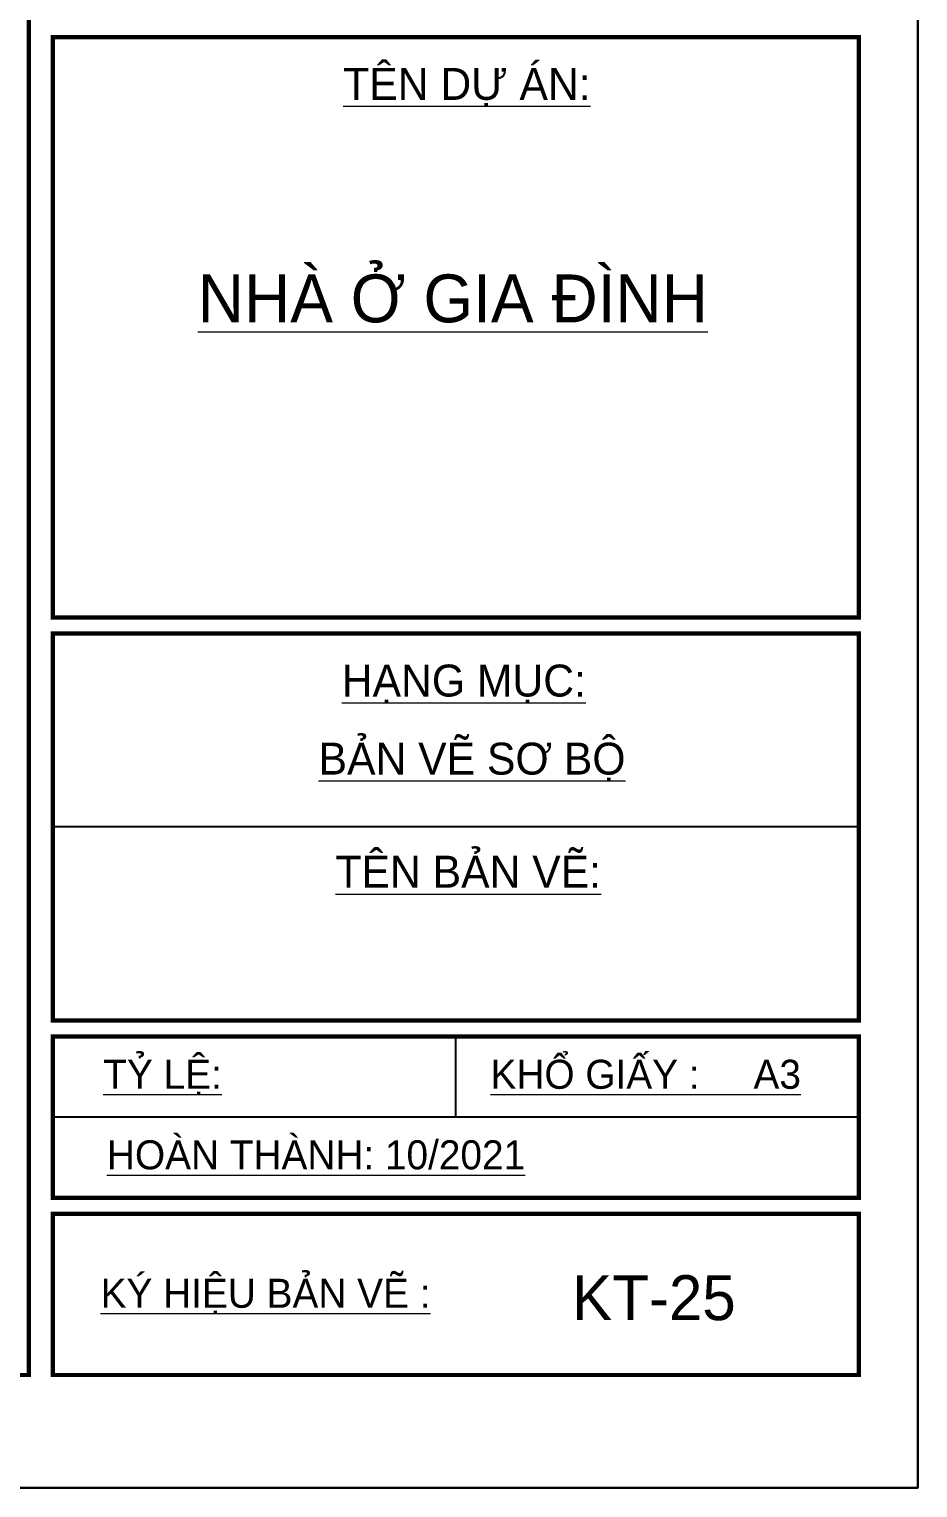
# Model space of a CAD drawing. Header units: millimetres. Extents: x 1336014 to 2939047, y -333549 to -60566.
# Drawn here: x 1393001 to 1396309, y -249644 to -244214 of the extents above; entities that cross this region are included whole.
import ezdxf
from ezdxf.enums import TextEntityAlignment as Align

# ---------------------------------------------------------------- set-up
doc = ezdxf.new("R2010")
doc.units = ezdxf.units.MM
doc.header["$MEASUREMENT"] = 0
for name, color, linetype, lineweight in [('05.Text', 253, 'Continuous', 18), ('11.Khung bo', 32, 'Continuous', 50), ('12.Khung', 36, 'Continuous', 25)]:
    doc.layers.add(name, color=color, linetype=linetype, lineweight=lineweight)
doc.layers.add('Tpl_Bound', color=1, linetype='Continuous', plot=False)
doc.styles.add('VnAvantH', font='')
doc.styles.get('VnAvantH').set_extended_font_data('.VnAvantH')

# ---------------------------------------------------------------- blocks, each defined once
blk = doc.blocks.new('100')
at = {"layer": '11.Khung bo', "const_width": 26.7}
for points in [[(1860913, -945239.8), (1860913, -916940.1), (1896062.6, -916940.1), (1896062.6, -945239.8)], [(1860913, -945239.8), (1860913, -916940.1), (1896062.6, -916940.1), (1896062.6, -945239.8)], [(1860913, -945239.8), (1860913, -916940.1), (1896062.6, -916940.1), (1896062.6, -945239.8)], [(1896212.6, -940539.9), (1901212.6, -940539.9), (1901212.6, -936939.9), (1896212.6, -936939.9)], [(1896212.6, -940539.9), (1901212.6, -940539.9), (1901212.6, -936939.9), (1896212.6, -936939.9)], [(1896212.6, -940539.9), (1901212.6, -940539.9), (1901212.6, -936939.9), (1896212.6, -936939.9)], [(1896212.6, -943039.8), (1901212.6, -943039.8), (1901212.6, -940639.9), (1896212.6, -940639.9)], [(1896212.6, -943039.8), (1901212.6, -943039.8), (1901212.6, -940639.9), (1896212.6, -940639.9)], [(1896212.6, -943039.8), (1901212.6, -943039.8), (1901212.6, -940639.9), (1896212.6, -940639.9)], [(1896212.6, -944139.8), (1901212.6, -944139.8), (1901212.6, -943139.8), (1896212.6, -943139.8)], [(1896212.6, -944139.8), (1901212.6, -944139.8), (1901212.6, -943139.8), (1896212.6, -943139.8)], [(1896212.6, -944139.8), (1901212.6, -944139.8), (1901212.6, -943139.8), (1896212.6, -943139.8)], [(1896212.6, -945239.8), (1901212.6, -945239.8), (1901212.6, -944239.8), (1896212.6, -944239.8)], [(1896212.6, -945239.8), (1901212.6, -945239.8), (1901212.6, -944239.8), (1896212.6, -944239.8)], [(1896212.6, -945239.8), (1901212.6, -945239.8), (1901212.6, -944239.8), (1896212.6, -944239.8)]]:
    blk.add_lwpolyline(points, close=True, dxfattribs=at)
at = {"layer": '12.Khung'}
for p, q in [((1901212.6, -941839.8), (1896212.6, -941839.8)), ((1901212.6, -941839.8), (1896212.6, -941839.8)), ((1901212.6, -941839.8), (1896212.6, -941839.8)), ((1898712.6, -943639.8), (1898712.6, -943139.8)), ((1898712.6, -943639.8), (1898712.6, -943139.8)), ((1898712.6, -943639.8), (1898712.6, -943139.8)), ((1901212.6, -943639.8), (1896212.6, -943639.8)), ((1901212.6, -943639.8), (1896212.6, -943639.8)), ((1901212.6, -943639.8), (1896212.6, -943639.8))]:
    blk.add_line(p, q, dxfattribs=at)
blk.add_lwpolyline([(1901579.2, -945939.8), (1901579.2, -916240.1), (1859579.6, -916240.1), (1859579.6, -945939.8)], close=True, dxfattribs=at)
blk.add_lwpolyline([(1901579.2, -945939.8), (1901579.2, -916240.1), (1859579.6, -916240.1), (1859579.6, -945939.8)], close=True, dxfattribs=at)
blk.add_lwpolyline([(1901579.2, -945939.8), (1901579.2, -916240.1), (1859579.6, -916240.1), (1859579.6, -945939.8)], close=True, dxfattribs=at)
at = {"layer": '05.Text', "style": 'VnAvantH'}
for s, height, p in [('%%Utªn Dù ¸N:', 197.998, (1898013.5, -937328.6)), ('%%Unhµ ë gia ®×nh', 296.997, (1897111.5, -938708.8)), ('%%Uh¹ng môc:', 197.998, (1898004.7, -941030.4)), ('%%Uh¹ng môc:', 197.998, (1898004.7, -941030.4)), ('%%Uh¹ng môc:', 197.998, (1898004.7, -941030.4)), ('%%Ub¶n vÏ s¬ bé', 197.998, (1897861, -941514.7)), ('%%Ub¶n vÏ s¬ bé', 197.998, (1897861, -941514.7)), ('%%Ub¶n vÏ s¬ bé', 197.998, (1897861, -941514.7)), ('%%Utªn b¶n vÏ:', 197.998, (1897965.6, -942216.1)), ('%%Utªn b¶n vÏ:', 197.998, (1897965.6, -942216.1)), ('%%Utªn b¶n vÏ:', 197.998, (1897965.6, -942216.1)), ('%%Utû lÖ:', 180, (1896524.8, -943464.1)), ('%%UKHæ GIÊY :     A3', 179.998, (1898927.8, -943464.1)), ('%%Uhoµn thµnh: 10/2021', 179.998, (1896547.5, -943963.8)), ('%%Uký hiÖu b¶n vÏ :', 179.998, (1896508.5, -944822.8))]:
    blk.add_text(s, height=height, dxfattribs=at).set_placement(p)

msp = doc.modelspace()

# ---------------------------------------------------------------- linework, layer by layer
at = {"layer": 'Tpl_Bound', "color": 1}
msp.add_lwpolyline([(1371109.5, -249644.1), (1371109.5, -231824.3), (1396309.3, -231824.3), (1396309.3, -249644.1)], close=True, dxfattribs=at)

# ---------------------------------------------------------------- block references
at = {"layer": '05.Text', "xscale": 0.6, "yscale": 0.6, "zscale": 0.6}
msp.add_blockref('100', (255361.7, 317919.8), dxfattribs=at)

# ---------------------------------------------------------------- texts
at = {"layer": '05.Text', "style": 'VnAvantH'}
msp.add_text('KT-25', height=167.27, dxfattribs=at).set_placement((1395631.3, -249019.9), align=Align.RIGHT)

doc.saveas('drawing.dxf')
